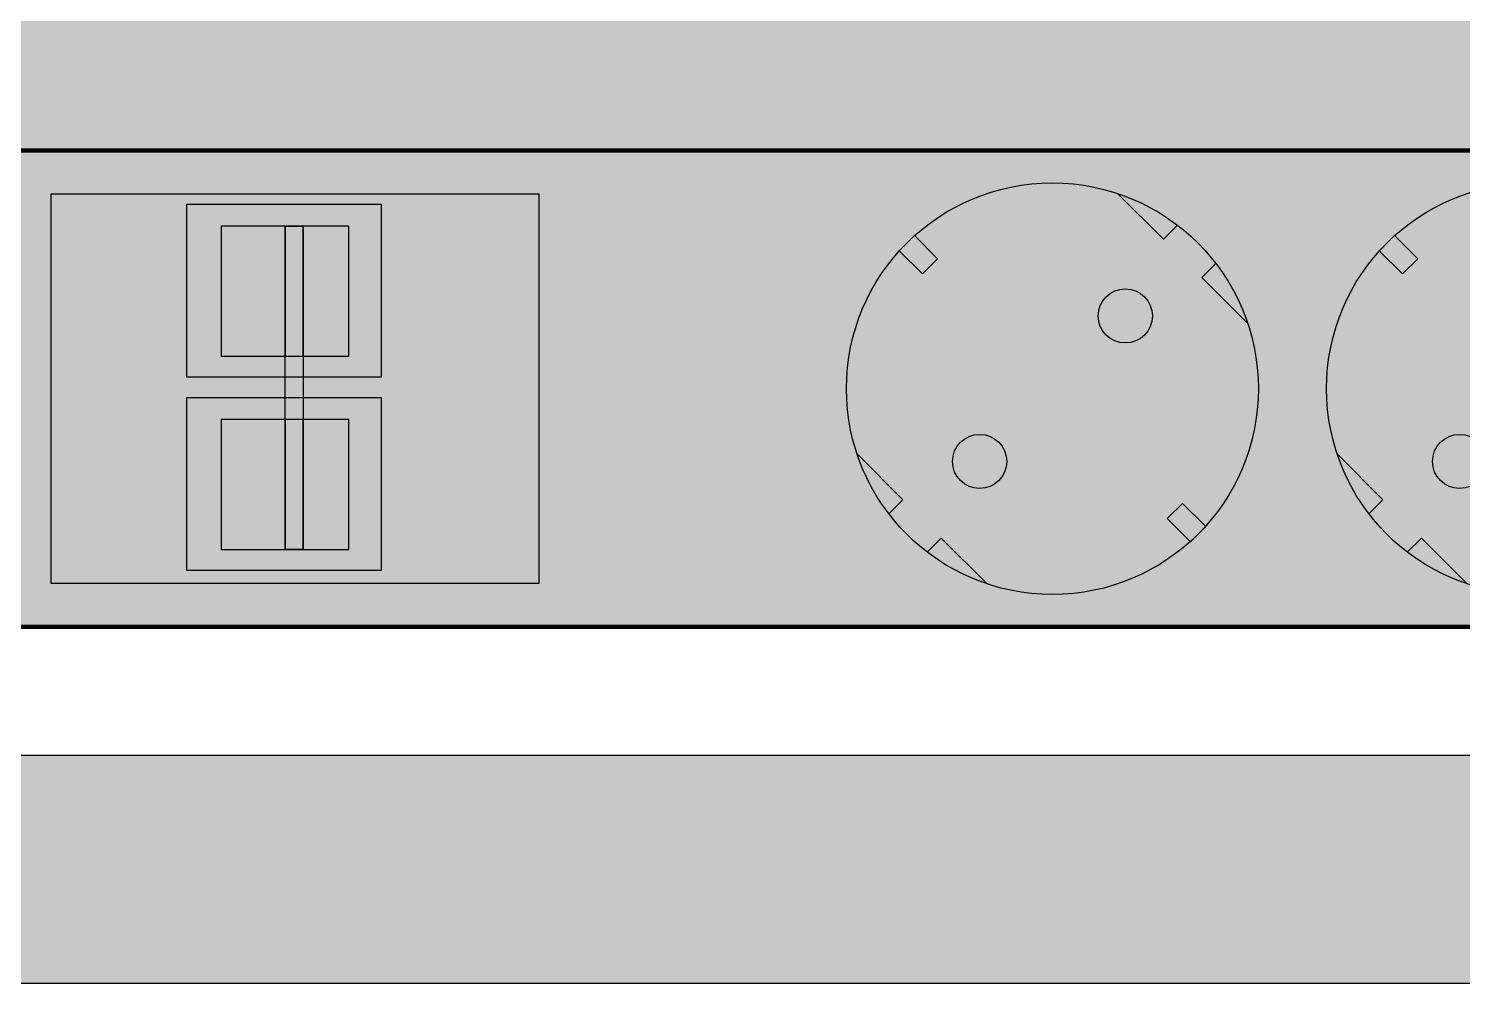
# Paper-space layout '13. УС-1' of a CAD drawing. Header units: millimetres. Extents: x 0 to 709, y -57 to 297.
# Drawn here: x 44.95 to 71.4, y 80.87 to 98.5 of the extents above; entities that cross this region are included whole.
import ezdxf

# ---------------------------------------------------------------- set-up
doc = ezdxf.new("R2010")
doc.units = ezdxf.units.MM

# ---------------------------------------------------------------- blocks, each defined once
blk = doc.blocks.new('A$C2DED7FAF')
at = {"lineweight": 25}
h = blk.add_hatch(color=251, dxfattribs=at)
h.set_gradient(color1=(139, 142, 133), color2=(120, 125, 115), tint=0.46, name='INVHEMISPHERICAL')
h.paths.add_polyline_path([(0, 765.24), (558.09, 765.24), (558.09, 0), (0, 0)])
h.paths.add_polyline_path([(21.05, 744.19), (537.04, 744.19), (537.04, 21.05), (21.05, 21.05)], flags=16)
at = {"lineweight": 30}
for points in [[(0, 765.24), (558.09, 765.24), (558.09, 0), (0, 0)], [(21.05, 744.19), (537.04, 744.19), (537.04, 21.05), (21.05, 21.05)]]:
    blk.add_lwpolyline(points, close=True, dxfattribs=at)
blk = doc.blocks.new('*U215')
at = {"lineweight": 25}
h = blk.add_hatch(color=251, dxfattribs=at)
h.set_gradient(color1=(102, 106, 98), color2=(120, 120, 110), rotation=90, tint=0.43)
h.paths.add_polyline_path([(0, 0), (482, 0), (482, 44), (0, 44)])
h = blk.add_hatch(color=256, dxfattribs=at)
h.dxf.hatch_style = 1
h.set_gradient(color1=(147, 144, 128), color2=(180, 178, 167), rotation=180, tint=1, name='CURVED')
h.paths.add_polyline_path([(83.15, 40), (38.15, 40), (38.15, 4), (83.15, 4)])
h.paths.add_polyline_path([(68.64, 23.09), (50.64, 23.09), (50.64, 39), (68.64, 39)], flags=16)
h.paths.add_polyline_path([(65.64, 25), (53.85, 25), (53.85, 37), (65.64, 37)], flags=0)
h.paths.add_polyline_path([(61.41, 25), (59.74, 25), (59.74, 37), (61.41, 37)], flags=0)
h = blk.add_hatch(color=256, dxfattribs=at)
h.dxf.hatch_style = 1
h.set_gradient(color1=(63, 62, 54), color2=(138, 134, 117), rotation=90, tint=1, name='CURVED')
h.paths.add_polyline_path([(116.75, 11.75), (115.45, 10.45, 0.716992), (149.54, 22, 1), (111.54, 22, 0.080786), (112.52, 15.98)])
h = blk.add_hatch(color=256, dxfattribs=at)
h.dxf.hatch_style = 1
h.set_gradient(color1=(63, 62, 54), color2=(138, 134, 117), rotation=90, tint=1, name='CURVED')
h.paths.add_polyline_path([(124.52, 3.98, 0.512137), (149.54, 22, 1), (111.54, 22, 0.233447), (118.99, 6.91), (120.29, 8.21)])
h = blk.add_hatch(color=256, dxfattribs=at)
h.dxf.hatch_style = 1
h.set_gradient(color1=(63, 62, 54), color2=(138, 134, 117), rotation=270, tint=1, name='CURVED')
h.paths.add_polyline_path([(149.54, 22, 0.233447), (142.09, 37.09), (140.79, 35.79), (136.56, 40.02, 0.512137), (111.54, 22, 1)])
h = blk.add_hatch(color=256, dxfattribs=at)
h.dxf.hatch_style = 1
h.set_gradient(color1=(63, 62, 54), color2=(138, 134, 117), rotation=270, tint=1, name='CURVED')
h.paths.add_polyline_path([(149.54, 22, 0.080786), (148.56, 28.02), (144.33, 32.25), (145.63, 33.55, 0.716992), (111.54, 22, 1)])
h = blk.add_hatch(color=256, dxfattribs=at)
h.dxf.hatch_style = 1
h.set_gradient(color1=(36, 35, 30), color2=(69, 67, 59), tint=1, name='CURVED')
h.paths.add_polyline_path([(141.13, 10), (142.54, 11.41), (144.66, 9.29, 0.270091), (148.56, 28.02), (144.33, 32.25), (145.63, 33.55, 0.033002), (143.98, 35.44, 0.033002), (142.09, 37.09), (140.79, 35.79), (136.56, 40.02, 0.270091), (117.83, 36.12), (119.95, 34), (118.54, 32.59), (116.42, 34.71, 0.270091), (112.52, 15.98), (116.75, 11.75), (115.45, 10.45, 0.033002), (117.11, 8.56, 0.033002), (118.99, 6.91), (120.29, 8.21), (124.52, 3.98, 0.270091), (143.25, 7.88)])
h.paths.add_polyline_path([(122.05, 13.51, -1), (125.59, 17.05, -1)], flags=16)
h.paths.add_polyline_path([(135.49, 26.95, -1), (139.03, 30.49, -1)], flags=16)
h = blk.add_hatch(color=256, dxfattribs=at)
h.dxf.hatch_style = 1
h.set_gradient(color1=(63, 62, 54), color2=(138, 134, 117), rotation=90, tint=1, name='CURVED')
h.paths.add_polyline_path([(161.04, 11.75), (159.74, 10.45, 0.716992), (193.83, 22, 1), (155.83, 22, 0.080786), (156.81, 15.98)])
h = blk.add_hatch(color=256, dxfattribs=at)
h.dxf.hatch_style = 1
h.set_gradient(color1=(63, 62, 54), color2=(138, 134, 117), rotation=90, tint=1, name='CURVED')
h.paths.add_polyline_path([(168.81, 3.98, 0.512137), (193.83, 22, 1), (155.83, 22, 0.233447), (163.28, 6.91), (164.58, 8.21)])
h = blk.add_hatch(color=256, dxfattribs=at)
h.dxf.hatch_style = 1
h.set_gradient(color1=(63, 62, 54), color2=(138, 134, 117), rotation=270, tint=1, name='CURVED')
h.paths.add_polyline_path([(193.83, 22, 0.233447), (186.38, 37.09), (185.08, 35.79), (180.85, 40.02, 0.512137), (155.83, 22, 1)])
h = blk.add_hatch(color=256, dxfattribs=at)
h.dxf.hatch_style = 1
h.set_gradient(color1=(63, 62, 54), color2=(138, 134, 117), rotation=270, tint=1, name='CURVED')
h.paths.add_polyline_path([(193.83, 22, 0.080786), (192.85, 28.02), (188.62, 32.25), (189.92, 33.55, 0.716992), (155.83, 22, 1)])
h = blk.add_hatch(color=256, dxfattribs=at)
h.dxf.hatch_style = 1
h.set_gradient(color1=(36, 35, 30), color2=(69, 67, 59), tint=1, name='CURVED')
h.paths.add_polyline_path([(185.42, 10), (186.83, 11.41), (188.95, 9.29, 0.270091), (192.85, 28.02), (188.62, 32.25), (189.92, 33.55, 0.033002), (188.27, 35.44, 0.033002), (186.38, 37.09), (185.08, 35.79), (180.85, 40.02, 0.270091), (162.12, 36.12), (164.24, 34), (162.83, 32.59), (160.71, 34.71, 0.270091), (156.81, 15.98), (161.04, 11.75), (159.74, 10.45, 0.033002), (161.4, 8.56, 0.033002), (163.28, 6.91), (164.58, 8.21), (168.81, 3.98, 0.270091), (187.54, 7.88)])
h.paths.add_polyline_path([(166.35, 13.51, -1), (169.88, 17.05, -1)], flags=16)
h.paths.add_polyline_path([(179.78, 26.95, -1), (183.32, 30.49, -1)], flags=16)
h = blk.add_hatch(color=256, dxfattribs=at)
h.dxf.hatch_style = 1
h.set_gradient(color1=(83, 80, 70), color2=(107, 104, 91), tint=1, name='CURVED')
h.paths.add_polyline_path([(68.64, 39), (50.64, 39), (50.64, 23.09), (68.64, 23.09)])
h.paths.add_polyline_path([(65.64, 25), (53.85, 25), (53.85, 37), (65.64, 37)], flags=16)
h.paths.add_polyline_path([(61.41, 25), (59.74, 25), (59.74, 37), (61.41, 37)], flags=16)
h = blk.add_hatch(color=256, dxfattribs=at)
h.dxf.hatch_style = 1
h.set_gradient(color1=(82, 163, 0), color2=(41, 82, 0), rotation=90, tint=1, name='INVCYLINDER')
h.paths.add_polyline_path([(65.64, 37), (61.41, 37), (61.41, 25), (65.64, 25)])
h.paths.add_polyline_path([(53.85, 25), (59.74, 25), (59.74, 37), (53.85, 37)])
h = blk.add_hatch(color=256, dxfattribs=at)
h.dxf.hatch_style = 1
h.set_gradient(color1=(82, 163, 0), color2=(41, 82, 0), rotation=90, tint=1, name='INVCYLINDER')
h.paths.add_polyline_path([(59.74, 37), (61.41, 37), (61.41, 7.16), (59.74, 7.16)])
h = blk.add_hatch(color=254)
h.set_gradient(color1=(226, 228, 228), color2=(37, 39, 39), rotation=90, tint=0.65, name='INVCYLINDER')
h.paths.add_polyline_path([(118.54, 32.59), (119.95, 34), (117.81, 36.14), (116.4, 34.73)])
h = blk.add_hatch(color=254)
h.set_gradient(color1=(226, 228, 228), color2=(37, 39, 39), rotation=90, tint=0.65, name='INVCYLINDER')
h.paths.add_polyline_path([(162.83, 32.59), (164.24, 34), (162.1, 36.14), (160.69, 34.73)])
h = blk.add_hatch(color=256, dxfattribs=at)
h.dxf.hatch_style = 1
h.set_gradient(color1=(10, 11, 11), color2=(0, 0, 0), tint=1, name='INVSPHERICAL')
h.paths.add_polyline_path([(139.76, 28.72, 1), (134.76, 28.72, 1)])
h = blk.add_hatch(color=256, dxfattribs=at)
h.dxf.hatch_style = 1
h.set_gradient(color1=(83, 80, 70), color2=(107, 104, 91), tint=1, name='CURVED')
h.paths.add_polyline_path([(68.64, 21.16), (50.64, 21.16), (50.64, 5.25), (68.64, 5.25)])
h.paths.add_polyline_path([(65.64, 7.16), (53.85, 7.16), (53.85, 19.16), (65.64, 19.16)], flags=16)
h.paths.add_polyline_path([(61.41, 7.16), (59.74, 7.16), (59.74, 19.16), (61.41, 19.16)], flags=16)
h = blk.add_hatch(color=256, dxfattribs=at)
h.dxf.hatch_style = 1
h.set_gradient(color1=(82, 163, 0), color2=(41, 82, 0), rotation=90, tint=1, name='INVCYLINDER')
h.paths.add_polyline_path([(65.64, 19.16), (61.41, 19.16), (61.41, 7.16), (65.64, 7.16)])
h.paths.add_polyline_path([(53.85, 7.16), (59.74, 7.16), (59.74, 19.16), (53.85, 19.16)])
h = blk.add_hatch(color=256, dxfattribs=at)
h.dxf.hatch_style = 1
h.set_gradient(color1=(10, 11, 11), color2=(0, 0, 0), tint=1, name='INVSPHERICAL')
h.paths.add_polyline_path([(126.32, 15.28, 1), (121.32, 15.28, 1)])
h = blk.add_hatch(color=256, dxfattribs=at)
h.dxf.hatch_style = 1
h.set_gradient(color1=(10, 11, 11), color2=(0, 0, 0), tint=1, name='INVSPHERICAL')
h.paths.add_polyline_path([(170.61, 15.28, 1), (165.61, 15.28, 1)])
h = blk.add_hatch(color=254)
h.set_gradient(color1=(226, 228, 228), color2=(37, 39, 39), rotation=90, tint=0.65, name='INVCYLINDER')
h.paths.add_polyline_path([(143.27, 7.86), (144.68, 9.27), (142.54, 11.41), (141.13, 10)])
for p, q in [((140.79, 35.79), (136.56, 40.02)), ((142.09, 37.09), (140.79, 35.79)), ((145.63, 33.55), (144.33, 32.25)), ((148.56, 28.02), (144.33, 32.25)), ((116.75, 11.75), (112.52, 15.98)), ((161.04, 11.75), (156.81, 15.98)), ((115.45, 10.45), (116.75, 11.75)), ((159.74, 10.45), (161.04, 11.75)), ((118.99, 6.91), (120.29, 8.21)), ((124.52, 3.98), (120.29, 8.21)), ((163.28, 6.91), (164.58, 8.21)), ((168.81, 3.98), (164.58, 8.21))]:
    blk.add_line(p, q)
at = {"const_width": 0.4}
blk.add_lwpolyline([(0, 0), (482, 0), (482, 44), (0, 44)], close=True, dxfattribs=at)
at = {"color": 251, "lineweight": 25}
blk.add_lwpolyline([(83.15, 40), (83.15, 4), (38.15, 4), (38.15, 40)], close=True, dxfattribs=at)
at = {"lineweight": 25}
for points in [[(68.64, 23.09), (68.64, 39), (50.64, 39), (50.64, 23.09)], [(65.64, 25), (65.64, 37), (53.85, 37), (53.85, 25)], [(61.41, 25), (61.41, 37), (59.74, 37), (59.74, 25)], [(59.74, 37), (61.41, 37), (61.41, 7.16), (59.74, 7.16)], [(116.4, 34.73), (117.81, 36.14), (119.95, 34), (118.54, 32.59)], [(160.69, 34.73), (162.1, 36.14), (164.24, 34), (162.83, 32.59)], [(68.64, 5.25), (68.64, 21.16), (50.64, 21.16), (50.64, 5.25)], [(65.64, 7.16), (65.64, 19.16), (53.85, 19.16), (53.85, 7.16)], [(61.41, 7.16), (61.41, 19.16), (59.74, 19.16), (59.74, 7.16)], [(143.27, 7.86), (144.68, 9.27), (142.54, 11.41), (141.13, 10)]]:
    blk.add_lwpolyline(points, close=True, dxfattribs=at)
for centre, radius in [((130.54, 22), 19), ((174.83, 22), 19), ((137.26, 28.72), 2.5), ((123.82, 15.28), 2.5), ((168.11, 15.28), 2.5)]:
    blk.add_circle(centre, radius)
blk = doc.blocks.new('*U216')
blk.add_blockref('*U215', (0, 0))
blk = doc.blocks.new('*U212')
at = {"lineweight": 25}
h = blk.add_hatch(color=251, dxfattribs=at)
h.set_gradient(color1=(102, 106, 98), color2=(120, 120, 110), rotation=90, tint=0.43)
h.paths.add_polyline_path([(0, 0), (482, 0), (482, 44), (0, 44)])
at = {"const_width": 0.4}
blk.add_lwpolyline([(0, 0), (482, 0), (482, 44), (0, 44)], close=True, dxfattribs=at)
blk = doc.blocks.new('*U213')
blk.add_blockref('*U212', (0, 0))
blk = doc.blocks.new('A$C13EF47D1')
for name, p in [('A$C2DED7FAF', (0, 0)), ('*U213', (38.03, 76.9)), ('*U216', (38.03, 32.9))]:
    blk.add_blockref(name, p)

psp = doc.layouts.new('13. УС-1')

# ---------------------------------------------------------------- block references
at = {"xscale": 0.2, "yscale": 0.2, "zscale": 0.2}
psp.add_blockref('A$C13EF47D1', (30.123, 80.872), dxfattribs=at)

doc.saveas('drawing.dxf')
